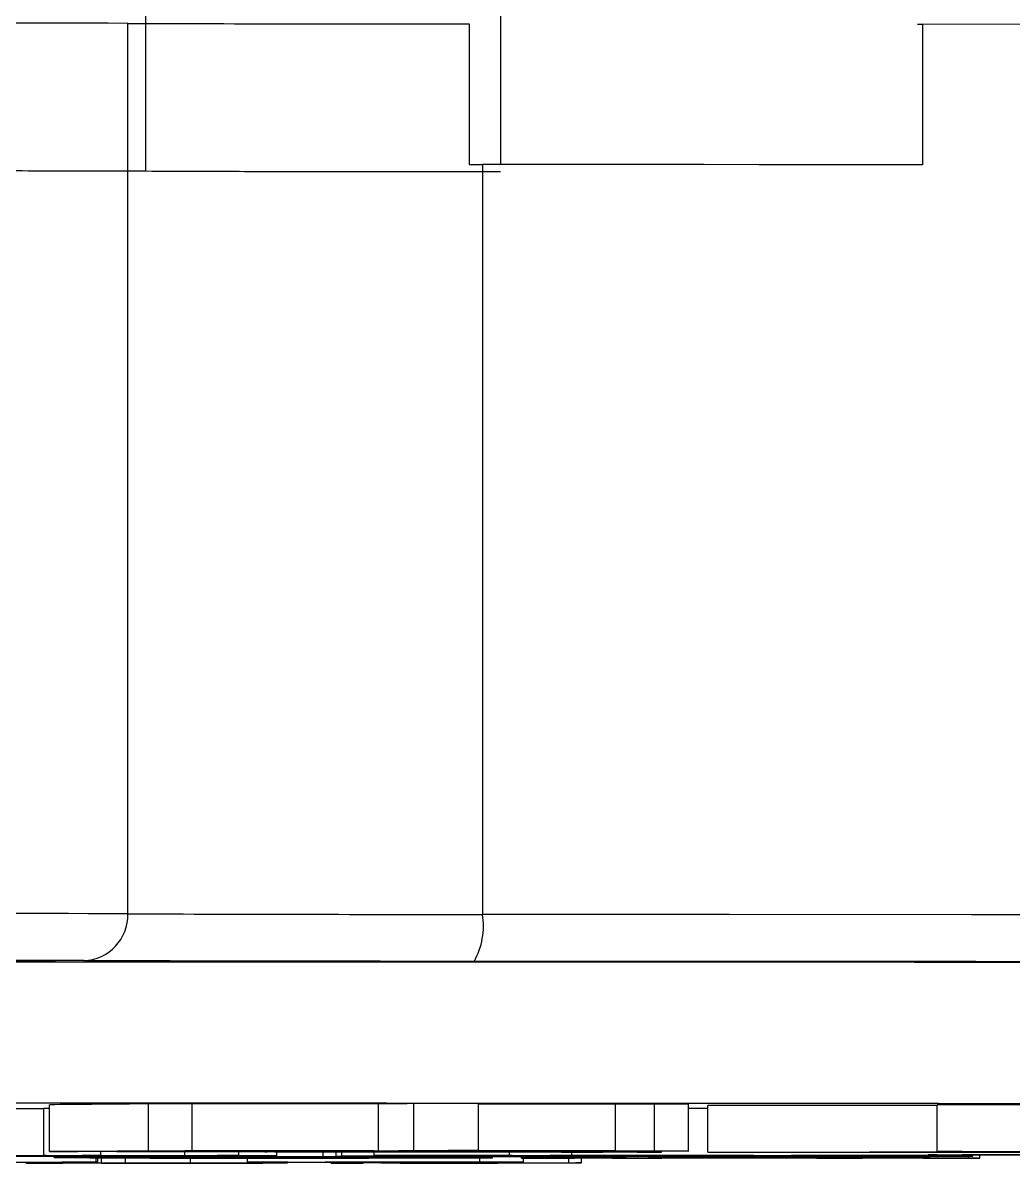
# Model space of a CAD drawing. Header units: millimetres. Extents: x 5659 to 7608, y 3628 to 5007.
# Drawn here: x 6484.27 to 6505.41, y 3766.97 to 3791.3 of the extents above; entities that cross this region are included whole.
import ezdxf

# ---------------------------------------------------------------- set-up
doc = ezdxf.new("R2010")
doc.units = ezdxf.units.MM

msp = doc.modelspace()

# ---------------------------------------------------------------- linework, layer by layer
at = {"color": 7, "linetype": 'Continuous', "lineweight": 25}
for p, q in [((6494.469, 3822.703), (6494.469, 3788.275)), ((6486.9, 3788.131), (6486.9, 3821.965)), ((6486.514, 3772.288), (6486.514, 3791.288)), ((6493.8, 3791.275), (6493.8, 3788.275)), ((6503.369, 3791.269), (6503.473, 3791.27)), ((6503.473, 3791.27), (6503.473, 3788.27)), ((6494.087, 3788.275), (6494.087, 3772.275)), ((6484.723, 3768.126), (6483.163, 3768.126)), ((6484.848, 3768.133), (6484.723, 3768.133)), ((6484.723, 3767.133), (6484.723, 3768.133)), ((6484.848, 3767.214), (6484.848, 3768.214)), ((6487.889, 3768.232), (6486.949, 3768.234)), ((6486.949, 3768.234), (6486.949, 3767.234)), ((6491.868, 3768.23), (6487.889, 3768.232)), ((6487.889, 3767.232), (6487.889, 3768.232)), ((6491.868, 3767.23), (6491.868, 3768.23)), ((6493.999, 3768.235), (6492.62, 3768.238)), ((6492.62, 3767.238), (6492.62, 3768.238)), ((6493.999, 3767.235), (6493.999, 3768.235)), ((6496.925, 3768.228), (6493.999, 3768.229)), ((6497.752, 3768.229), (6496.925, 3768.228)), ((6496.925, 3767.228), (6496.925, 3768.228)), ((6498.481, 3768.226), (6497.752, 3768.229)), ((6497.752, 3767.229), (6497.752, 3768.229)), ((6498.481, 3767.226), (6498.481, 3768.226)), ((6498.894, 3768.13), (6498.481, 3768.13)), ((6498.894, 3767.199), (6498.894, 3768.199)), ((6507.853, 3768.208), (6503.784, 3768.215)), ((6503.784, 3767.215), (6503.784, 3768.215)), ((6481.083, 3767.122), (6488.075, 3767.122)), ((6482.759, 3767.126), (6484.781, 3767.126)), ((6487.729, 3767.125), (6482.874, 3767.125)), ((6484.377, 3767.121), (6482.99, 3767.121)), ((6484.434, 3767.108), (6483.741, 3767.107)), ((6484.088, 3767.118), (6484.377, 3767.121)), ((6484.377, 3767.118), (6487.96, 3767.118)), ((6485.821, 3767.117), (6484.434, 3767.117)), ((6484.434, 3767.117), (6484.434, 3767.108)), ((6484.723, 3767.133), (6485.937, 3767.132)), ((6485.968, 3767.215), (6484.848, 3767.214)), ((6484.946, 3767.086), (6484.946, 3767.117)), ((6489.693, 3767.121), (6485.475, 3767.121)), ((6485.937, 3767.132), (6485.532, 3767.131)), ((6485.532, 3767.131), (6485.532, 3767.126)), ((6485.532, 3767.126), (6487.729, 3767.126)), ((6485.821, 3767.108), (6485.821, 3767.117)), ((6486.515, 3767.109), (6485.821, 3767.108)), ((6485.839, 3766.986), (6485.839, 3767.108)), ((6485.876, 3766.985), (6485.876, 3767.108)), ((6485.937, 3767.132), (6485.937, 3767.215)), ((6485.951, 3766.968), (6485.951, 3767.108)), ((6486.186, 3767.217), (6485.968, 3767.215)), ((6490.231, 3767.215), (6486.186, 3767.217)), ((6486.972, 3767.224), (6486.279, 3767.218)), ((6486.279, 3767.218), (6490.324, 3767.216)), ((6486.463, 3766.968), (6486.463, 3767.107)), ((6488.017, 3767.117), (6486.515, 3767.117)), ((6486.515, 3767.117), (6486.515, 3767.109)), ((6486.515, 3767.107), (6486.515, 3767.109)), ((6486.515, 3767.107), (6486.515, 3767.107)), ((6486.949, 3767.234), (6487.889, 3767.232)), ((6491.017, 3767.222), (6486.972, 3767.224)), ((6487.73, 3767.231), (6487.064, 3767.225)), ((6487.064, 3767.225), (6491.11, 3767.223)), ((6487.729, 3767.131), (6487.729, 3767.216)), ((6487.729, 3767.126), (6487.729, 3767.131)), ((6487.729, 3767.131), (6488.884, 3767.13)), ((6487.729, 3767.124), (6487.729, 3767.125)), ((6488.48, 3767.124), (6487.729, 3767.124)), ((6491.775, 3767.229), (6487.73, 3767.231)), ((6487.854, 3766.968), (6487.854, 3767.105)), ((6487.889, 3767.232), (6491.868, 3767.23)), ((6487.96, 3767.118), (6487.96, 3767.121)), ((6487.96, 3767.118), (6488.364, 3767.119)), ((6488.017, 3767.108), (6488.017, 3767.117)), ((6488.075, 3767.122), (6488.769, 3767.124)), ((6488.075, 3767.122), (6488.075, 3767.124)), ((6488.364, 3767.119), (6488.364, 3767.121)), ((6488.364, 3767.119), (6489.173, 3767.118)), ((6488.884, 3767.13), (6488.422, 3767.129)), ((6488.422, 3767.129), (6488.424, 3767.128)), ((6488.48, 3767.124), (6488.48, 3767.129)), ((6488.769, 3767.124), (6488.769, 3767.13)), ((6488.769, 3767.124), (6489.693, 3767.121)), ((6489.173, 3767.118), (6488.769, 3767.117)), ((6488.769, 3767.117), (6488.769, 3767.108)), ((6488.771, 3767.108), (6488.771, 3767.117)), ((6488.884, 3767.13), (6488.884, 3767.215)), ((6489.068, 3766.987), (6489.068, 3767.117)), ((6489.173, 3767.118), (6489.173, 3767.121)), ((6489.434, 3767.215), (6489.434, 3767.207)), ((6489.489, 3767.208), (6490.231, 3767.215)), ((6489.489, 3767.208), (6489.489, 3767.215)), ((6489.572, 3767.101), (6489.572, 3767.121)), ((6489.623, 3767.072), (6489.623, 3767.121)), ((6489.693, 3767.121), (6489.693, 3767.215)), ((6490.202, 3767.083), (6490.202, 3767.084)), ((6490.202, 3767.084), (6494.295, 3767.084)), ((6490.687, 3767.083), (6490.202, 3767.083)), ((6490.324, 3767.216), (6491.017, 3767.222)), ((6490.324, 3767.222), (6490.324, 3767.216)), ((6491.174, 3767.214), (6490.478, 3767.208)), ((6495.856, 3767.202), (6490.596, 3767.204)), ((6490.687, 3767.101), (6490.687, 3767.204)), ((6490.965, 3767.111), (6490.965, 3767.204)), ((6491.023, 3767.11), (6490.965, 3767.111)), ((6491.08, 3767.119), (6491.08, 3767.204)), ((6491.601, 3767.118), (6491.08, 3767.119)), ((6491.08, 3767.119), (6494.721, 3767.119)), ((6491.11, 3767.223), (6491.775, 3767.229)), ((6491.11, 3767.229), (6491.11, 3767.223)), ((6491.118, 3767.206), (6491.118, 3767.214)), ((6491.118, 3767.206), (6495.772, 3767.204)), ((6495.356, 3767.212), (6491.174, 3767.214)), ((6491.96, 3767.222), (6491.267, 3767.215)), ((6491.267, 3767.215), (6495.448, 3767.213)), ((6491.484, 3767.1), (6491.484, 3767.118)), ((6491.658, 3767.075), (6491.658, 3767.081)), ((6492.236, 3767.106), (6491.716, 3767.107)), ((6491.716, 3767.107), (6497.148, 3767.107)), ((6491.774, 3767.13), (6491.774, 3767.204)), ((6492.236, 3767.129), (6491.774, 3767.13)), ((6491.774, 3767.13), (6494.721, 3767.13)), ((6496.142, 3767.22), (6491.96, 3767.222)), ((6492.718, 3767.229), (6492.052, 3767.222)), ((6492.052, 3767.222), (6496.234, 3767.22)), ((6492.872, 3767.129), (6492.236, 3767.129)), ((6492.362, 3767.101), (6493, 3767.093)), ((6493, 3767.093), (6492.515, 3767.093)), ((6492.62, 3767.238), (6493.999, 3767.235)), ((6496.899, 3767.227), (6492.718, 3767.229)), ((6493.35, 3767.235), (6492.81, 3767.23)), ((6492.81, 3767.23), (6496.925, 3767.228)), ((6494.721, 3767.129), (6492.872, 3767.129)), ((6495.126, 3767.118), (6492.988, 3767.118)), ((6493, 3767.118), (6493, 3767.093)), ((6493, 3767.081), (6493, 3767.073)), ((6493.999, 3767.235), (6493.35, 3767.235)), ((6503.621, 3767.106), (6493.623, 3767.106)), ((6494.295, 3767.083), (6493.89, 3767.083)), ((6494.025, 3766.989), (6494.025, 3767.083)), ((6494.086, 3767.112), (6497.148, 3767.112)), ((6494.548, 3767.111), (6494.086, 3767.112)), ((6494.295, 3767.084), (6494.295, 3767.106)), ((6494.295, 3767.084), (6494.295, 3767.083)), ((6495.184, 3767.111), (6494.548, 3767.111)), ((6494.663, 3767.133), (6494.663, 3767.202)), ((6494.663, 3767.133), (6495.993, 3767.132)), ((6494.721, 3767.119), (6494.721, 3767.129)), ((6494.918, 3767.072), (6494.918, 3767.106)), ((6494.918, 3767.071), (6494.918, 3767.072)), ((6494.918, 3767.072), (6495.161, 3767.072)), ((6497.912, 3767.071), (6494.918, 3767.071)), ((6494.957, 3766.986), (6494.957, 3767.071)), ((6495.161, 3767.072), (6495.161, 3767.106)), ((6495.171, 3767.21), (6495.356, 3767.212)), ((6495.171, 3767.21), (6495.171, 3767.212)), ((6496.291, 3767.211), (6495.171, 3767.21)), ((6497.148, 3767.111), (6495.184, 3767.111)), ((6495.448, 3767.213), (6496.142, 3767.22)), ((6495.448, 3767.22), (6495.448, 3767.213)), ((6495.993, 3767.132), (6495.53, 3767.131)), ((6495.53, 3767.131), (6495.53, 3767.13)), ((6495.53, 3767.13), (6499.865, 3767.13)), ((6499.865, 3767.129), (6495.53, 3767.129)), ((6495.53, 3767.129), (6495.53, 3767.126)), ((6495.53, 3767.126), (6499.865, 3767.126)), ((6499.865, 3767.125), (6495.53, 3767.125)), ((6495.53, 3767.125), (6495.53, 3767.122)), ((6495.53, 3767.122), (6499.865, 3767.122)), ((6499.865, 3767.122), (6495.53, 3767.122)), ((6495.53, 3767.122), (6495.53, 3767.119)), ((6495.53, 3767.119), (6499.865, 3767.119)), ((6495.772, 3767.204), (6495.772, 3767.211)), ((6495.924, 3766.975), (6495.924, 3767.071)), ((6495.993, 3767.132), (6495.993, 3767.211)), ((6496.051, 3767.074), (6496.051, 3767.106)), ((6496.051, 3767.074), (6499.203, 3767.101)), ((6499.287, 3767.118), (6496.166, 3767.118)), ((6496.199, 3766.975), (6496.199, 3767.071)), ((6496.234, 3767.22), (6496.899, 3767.227)), ((6496.234, 3767.227), (6496.234, 3767.22)), ((6496.925, 3767.228), (6497.752, 3767.229)), ((6497.669, 3767.082), (6496.941, 3767.076)), ((6497.091, 3767.118), (6498.42, 3767.116)), ((6497.091, 3767.118), (6497.091, 3767.118)), ((6497.148, 3767.107), (6497.148, 3767.111)), ((6497.338, 3767.21), (6497.675, 3767.21)), ((6501.304, 3767.082), (6497.669, 3767.082)), ((6497.669, 3767.072), (6497.669, 3767.082)), ((6497.669, 3767.072), (6497.912, 3767.072)), ((6497.752, 3767.229), (6498.481, 3767.226)), ((6498.481, 3767.226), (6497.765, 3767.225)), ((6499.527, 3767.098), (6497.831, 3767.083)), ((6497.831, 3767.083), (6501.223, 3767.083)), ((6498.42, 3767.116), (6497.9, 3767.115)), ((6497.9, 3767.115), (6497.9, 3767.112)), ((6497.9, 3767.112), (6499.46, 3767.112)), ((6501.194, 3767.111), (6497.9, 3767.111)), ((6497.9, 3767.111), (6497.9, 3767.107)), ((6497.9, 3767.107), (6501.541, 3767.107)), ((6497.906, 3767.203), (6497.906, 3767.226)), ((6497.912, 3767.072), (6497.912, 3767.082)), ((6497.912, 3767.072), (6497.912, 3767.071)), ((6498.42, 3767.116), (6498.42, 3767.118)), ((6498.942, 3767.198), (6498.894, 3767.199)), ((6499.203, 3767.101), (6499.203, 3767.106)), ((6499.203, 3767.101), (6500.414, 3767.101)), ((6499.46, 3767.112), (6499.46, 3767.122)), ((6499.46, 3767.112), (6500.154, 3767.114)), ((6499.608, 3767.098), (6499.527, 3767.098)), ((6501.223, 3767.083), (6499.608, 3767.098)), ((6504.372, 3767.118), (6499.634, 3767.118)), ((6499.807, 3767.134), (6501.136, 3767.132)), ((6499.865, 3767.126), (6499.865, 3767.129)), ((6499.865, 3767.122), (6499.865, 3767.125)), ((6499.865, 3767.119), (6499.865, 3767.122)), ((6500.154, 3767.114), (6501.194, 3767.111)), ((6500.414, 3767.101), (6500.414, 3767.106)), ((6500.414, 3767.101), (6503.485, 3767.074)), ((6501.136, 3767.132), (6500.674, 3767.132)), ((6500.674, 3767.132), (6500.674, 3767.13)), ((6500.674, 3767.13), (6502.003, 3767.13)), ((6503.852, 3767.129), (6500.674, 3767.129)), ((6500.674, 3767.129), (6500.674, 3767.119)), ((6500.674, 3767.119), (6502.061, 3767.119)), ((6501.22, 3767.072), (6501.22, 3767.082)), ((6501.22, 3767.071), (6501.22, 3767.072)), ((6501.22, 3767.072), (6501.544, 3767.072)), ((6504.699, 3767.071), (6501.22, 3767.071)), ((6502.11, 3767.075), (6501.304, 3767.082)), ((6501.541, 3767.107), (6501.541, 3767.118)), ((6501.541, 3767.107), (6502.407, 3767.109)), ((6501.544, 3767.072), (6501.544, 3767.08)), ((6502.003, 3767.13), (6502.754, 3767.131)), ((6502.061, 3767.119), (6502.061, 3767.129)), ((6502.061, 3767.119), (6503.043, 3767.121)), ((6502.407, 3767.109), (6503.621, 3767.106)), ((6502.754, 3767.131), (6503.852, 3767.129)), ((6503.043, 3767.121), (6503.043, 3767.129)), ((6503.043, 3767.121), (6504.372, 3767.118)), ((6503.485, 3767.074), (6503.485, 3767.106)), ((6503.928, 3767.213), (6503.784, 3767.215)), ((6503.784, 3767.215), (6507.853, 3767.208)), ((6503.852, 3767.129), (6503.852, 3767.141)), ((6504.372, 3767.118), (6504.372, 3767.139)), ((6504.456, 3767.072), (6504.456, 3767.139)), ((6504.456, 3767.072), (6504.699, 3767.072)), ((6504.546, 3767.113), (6504.546, 3767.139)), ((6504.546, 3767.113), (6504.546, 3767.113)), ((6504.699, 3767.072), (6504.699, 3767.138)), ((6504.699, 3767.072), (6504.699, 3767.071)), ((6507.609, 3767.208), (6505.405, 3767.211)), ((6483.418, 3766.985), (6485.839, 3766.986)), ((6485.126, 3766.968), (6484.275, 3766.984)), ((6484.35, 3766.967), (6484.35, 3766.983)), ((6484.387, 3766.967), (6484.35, 3766.967)), ((6484.35, 3766.967), (6484.71, 3766.967)), ((6489.694, 3766.968), (6484.387, 3766.967)), ((6484.71, 3766.967), (6484.71, 3766.976)), ((6485.099, 3766.984), (6485.951, 3766.968)), ((6485.876, 3766.985), (6485.515, 3766.985)), ((6485.839, 3766.986), (6485.876, 3766.985)), ((6486.463, 3766.968), (6487.854, 3766.968)), ((6489.068, 3766.987), (6494.025, 3766.989)), ((6489.135, 3766.986), (6489.068, 3766.987)), ((6489.388, 3766.986), (6489.135, 3766.986)), ((6489.655, 3766.972), (6489.925, 3766.972)), ((6489.925, 3766.972), (6489.694, 3766.968)), ((6491.522, 3766.97), (6489.933, 3766.986)), ((6490.742, 3766.986), (6491.432, 3766.979)), ((6490.852, 3766.969), (6490.852, 3766.977)), ((6490.919, 3766.968), (6490.852, 3766.969)), ((6490.852, 3766.969), (6491.154, 3766.969)), ((6496.076, 3766.971), (6490.919, 3766.968)), ((6492.524, 3766.988), (6491.108, 3766.987)), ((6491.154, 3766.969), (6491.154, 3766.974)), ((6491.432, 3766.979), (6491.432, 3766.987)), ((6491.432, 3766.979), (6492.898, 3766.98)), ((6492.963, 3766.979), (6491.497, 3766.979)), ((6491.497, 3766.979), (6492.331, 3766.97)), ((6492.331, 3766.97), (6492.331, 3766.979)), ((6492.875, 3766.97), (6492.875, 3766.979)), ((6492.875, 3766.97), (6494.188, 3766.97)), ((6493.635, 3766.983), (6493.57, 3766.983)), ((6493.57, 3766.983), (6493.872, 3766.983)), ((6493.872, 3766.983), (6494.527, 3766.977)), ((6494.025, 3766.989), (6494.957, 3766.986)), ((6494.225, 3766.977), (6494.181, 3766.977)), ((6494.188, 3766.97), (6494.188, 3766.977)), ((6494.527, 3766.977), (6494.225, 3766.977)), ((6494.957, 3766.986), (6494.728, 3766.985)), ((6495.924, 3766.975), (6496.199, 3766.975)), ((6496.199, 3766.975), (6496.076, 3766.971))]:
    msp.add_line(p, q, dxfattribs=at)
at = {"color": 7, "linetype": 'Continuous', "lineweight": 25, "flags": 128}
for points in [[(6556.601, 3791.154), (6555.809, 3791.16), (6553.94, 3791.171), (6551.726, 3791.181), (6549.178, 3791.192), (6546.308, 3791.202), (6543.129, 3791.211), (6539.656, 3791.22), (6535.905, 3791.228), (6531.894, 3791.236), (6527.641, 3791.244), (6523.166, 3791.25), (6518.49, 3791.256), (6513.633, 3791.262), (6508.62, 3791.266), (6503.473, 3791.27)], [(6493.8, 3788.275), (6493.835, 3788.275), (6493.871, 3788.275), (6493.907, 3788.275), (6493.943, 3788.275), (6493.979, 3788.275), (6494.015, 3788.275), (6494.051, 3788.275), (6494.087, 3788.275)], [(6503.473, 3788.27), (6502.316, 3788.271), (6501.153, 3788.271), (6499.986, 3788.272), (6498.815, 3788.273), (6497.638, 3788.273), (6496.458, 3788.274), (6495.274, 3788.274), (6494.087, 3788.275)], [(6558.483, 3772.137), (6557.343, 3772.148), (6555.852, 3772.16), (6554.016, 3772.17), (6551.845, 3772.181), (6549.347, 3772.191), (6546.535, 3772.201), (6543.42, 3772.21), (6540.018, 3772.219), (6536.343, 3772.228), (6532.412, 3772.235), (6528.242, 3772.243), (6523.854, 3772.249), (6519.266, 3772.255), (6514.499, 3772.261), (6509.575, 3772.265), (6504.517, 3772.269), (6499.346, 3772.272), (6494.087, 3772.275)], [(6508.008, 3771.247), (6503.304, 3771.251), (6498.483, 3771.254), (6493.568, 3771.257), (6488.585, 3771.258), (6483.558, 3771.259), (6478.512, 3771.259), (6473.473, 3771.259), (6468.464, 3771.258), (6463.513, 3771.255), (6458.642, 3771.253)], [(6483.451, 3771.291), (6484.277, 3771.289), (6484.797, 3771.286), (6484.974, 3771.283)], [(6484.974, 3771.283), (6484.797, 3771.28), (6484.277, 3771.277), (6483.451, 3771.275)], [(6503.597, 3767.144), (6503.783, 3767.147), (6504.321, 3767.149), (6505.16, 3767.151), (6506.217, 3767.152), (6507.389, 3767.152), (6508.561, 3767.152), (6509.618, 3767.151), (6510.457, 3767.149), (6510.996, 3767.147), (6511.181, 3767.144), (6510.996, 3767.142), (6510.457, 3767.139), (6509.618, 3767.138), (6508.561, 3767.136), (6507.389, 3767.136), (6506.217, 3767.136), (6505.16, 3767.138), (6504.321, 3767.139), (6503.783, 3767.142), (6503.597, 3767.144)], [(6504.418, 3767.144), (6504.597, 3767.146), (6505.113, 3767.148), (6505.903, 3767.15), (6506.873, 3767.15), (6507.905, 3767.15), (6508.875, 3767.15), (6509.665, 3767.148), (6510.181, 3767.146), (6510.36, 3767.144), (6510.181, 3767.142), (6509.665, 3767.14), (6508.875, 3767.139), (6507.905, 3767.138), (6506.873, 3767.138), (6505.903, 3767.139), (6505.113, 3767.14), (6504.597, 3767.142), (6504.418, 3767.144)]]:
    msp.add_lwpolyline(points, dxfattribs=at)
at = {"color": 7, "linetype": 'Continuous', "lineweight": 25}
for centre, radius, start, end in [((6479.774, 1798.985), 1992.314, 89.806162, 90.193839), ((6493.494, 5606.171), 1814.896, 269.779653, 270.009649), ((6479.774, 1779.985), 1992.314, 89.806162, 90.193839), ((6485.544, 3772.258), 0.971, 272.0036, 1.8174), ((6493.647, 5647.36), 1875.085, 269.782038, 270.013422), ((6492.544, 3772.033), 1.561, 330.8519, 8.9032)]:
    msp.add_arc(centre, radius, start, end, dxfattribs=at)
for points in [[(6486.9, 3788.131), (6486.575, 3788.132), (6485.925, 3788.135), (6484.213, 3788.138), (6482.145, 3788.141), (6479.852, 3788.141), (6477.559, 3788.141), (6475.49, 3788.138), (6473.779, 3788.135), (6473.129, 3788.132), (6472.804, 3788.131)], [(6494.469, 3788.117), (6493.63, 3788.117), (6491.952, 3788.118), (6489.77, 3788.121), (6487.97, 3788.126), (6487.257, 3788.129), (6486.9, 3788.131)]]:
    msp.add_open_spline(points, degree=3, dxfattribs=at)
for points, knots in [([(6485.578, 3771.288), (6485.314, 3771.289), (6484.773, 3771.291), (6483.355, 3771.294), (6481.638, 3771.296), (6479.774, 3771.296), (6477.91, 3771.296), (6476.194, 3771.294), (6474.775, 3771.291), (6474.234, 3771.289), (6473.97, 3771.288)], [0, 0, 0, 0, 0.122089, 0.25, 0.377911, 0.5, 0.622089, 0.75, 0.877911, 1, 1, 1, 1]), ([(6493.908, 3771.273), (6493.005, 3771.273), (6491.168, 3771.274), (6488.754, 3771.278), (6486.764, 3771.282), (6485.969, 3771.286), (6485.578, 3771.288)], [0, 0, 0, 0, 0.245796, 0.5, 0.754204, 1, 1, 1, 1]), ([(6557.5, 3771.137), (6556.973, 3771.142), (6555.911, 3771.153), (6553.372, 3771.169), (6550.103, 3771.184), (6546.04, 3771.199), (6541.229, 3771.213), (6535.736, 3771.226), (6529.642, 3771.238), (6523.039, 3771.248), (6516.06, 3771.257), (6508.818, 3771.264), (6501.441, 3771.269), (6496.404, 3771.272), (6493.908, 3771.273)], [0, 0, 0, 0, 0.0799588, 0.1613715, 0.2441424, 0.3288926, 0.4142166, 0.5, 0.5857784, 0.6711024, 0.7558576, 0.8386237, 0.9200388, 1, 1, 1, 1]), ([(6411.329, 3768.109), (6411.376, 3768.113), (6411.483, 3768.121), (6412.353, 3768.134), (6413.834, 3768.147), (6416.009, 3768.161), (6418.839, 3768.174), (6422.353, 3768.187), (6426.507, 3768.199), (6431.251, 3768.21), (6436.512, 3768.221), (6442.204, 3768.229), (6448.227, 3768.237), (6454.45, 3768.243), (6460.815, 3768.248), (6467.168, 3768.251), (6473.507, 3768.253), (6479.774, 3768.253), (6486.041, 3768.253), (6492.38, 3768.251), (6498.733, 3768.248), (6505.098, 3768.243), (6511.321, 3768.237), (6517.344, 3768.229), (6523.036, 3768.221), (6528.297, 3768.21), (6533.041, 3768.199), (6537.195, 3768.187), (6540.709, 3768.174), (6543.539, 3768.161), (6545.715, 3768.147), (6547.196, 3768.134), (6548.067, 3768.121), (6548.174, 3768.113), (6548.222, 3768.109)], [0, 0, 0, 0, 0.023828, 0.053273, 0.084485, 0.115699, 0.147957, 0.180726, 0.213842, 0.247136, 0.28043, 0.313546, 0.346314, 0.378573, 0.409785, 0.440999, 0.470442, 0.499888, 0.529332, 0.558778, 0.58999, 0.621203, 0.653462, 0.68623, 0.719347, 0.752641, 0.785934, 0.819051, 0.851819, 0.884078, 0.915289, 0.946503, 0.975948, 1, 1, 1, 1]), ([(6486.949, 3768.234), (6486.817, 3768.232), (6486.442, 3768.228), (6485.753, 3768.222), (6485.15, 3768.217), (6484.848, 3768.214)], [0, 0, 0, 0, 0.212583, 0.606196, 1, 1, 1, 1]), ([(6492.62, 3768.238), (6492.557, 3768.237), (6492.432, 3768.236), (6492.183, 3768.233), (6491.989, 3768.231), (6491.868, 3768.23)], [0, 0, 0, 0, 0.272745, 0.545491, 1, 1, 1, 1]), ([(6503.784, 3768.201), (6502.898, 3768.2), (6501.304, 3768.199), (6499.635, 3768.199), (6498.894, 3768.199)], [0, 0, 0, 0, 0.55606, 1, 1, 1, 1]), ([(6485.475, 3767.121), (6485.352, 3767.121), (6485.106, 3767.121), (6484.732, 3767.119), (6484.516, 3767.119), (6484.377, 3767.118)], [0, 0, 0, 0, 0.2597624, 0.5194021, 1, 1, 1, 1]), ([(6484.78, 3767.127), (6484.779, 3767.127), (6484.778, 3767.128), (6484.77, 3767.13), (6484.741, 3767.132), (6484.723, 3767.133)], [0, 0, 0, 0, 0.167053, 0.501629, 1, 1, 1, 1]), ([(6484.848, 3767.214), (6485.013, 3767.216), (6485.483, 3767.219), (6486.205, 3767.226), (6486.701, 3767.231), (6486.949, 3767.234)], [0, 0, 0, 0, 0.212581, 0.606192, 1, 1, 1, 1]), ([(6484.946, 3767.086), (6484.974, 3767.087), (6485.047, 3767.091), (6485.801, 3767.095), (6486.952, 3767.099), (6488.03, 3767.101), (6488.952, 3767.101), (6489.469, 3767.101), (6489.572, 3767.101)], [0, 0, 0, 0, 0.211208, 0.543916, 0.70607, 0.836311, 0.967456, 1, 1, 1, 1]), ([(6489.617, 3767.071), (6489.03, 3767.071), (6488.038, 3767.071), (6486.864, 3767.073), (6485.829, 3767.076), (6485.094, 3767.08), (6484.991, 3767.084), (6484.946, 3767.086)], [0, 0, 0, 0, 0.187422, 0.316972, 0.445984, 0.752119, 1, 1, 1, 1]), ([(6489.521, 3767.1), (6489.283, 3767.1), (6488.81, 3767.1), (6488.06, 3767.099), (6487.254, 3767.097), (6486.617, 3767.093), (6486.33, 3767.09), (6486.302, 3767.087), (6486.288, 3767.086)], [0, 0, 0, 0, 0.087728, 0.173959, 0.328461, 0.554861, 0.777023, 1, 1, 1, 1]), ([(6486.288, 3767.086), (6486.317, 3767.084), (6486.376, 3767.081), (6486.831, 3767.078), (6487.366, 3767.075), (6488.063, 3767.073), (6488.821, 3767.072), (6489.368, 3767.072), (6489.623, 3767.072)], [0, 0, 0, 0, 0.254742, 0.50973, 0.682774, 0.792634, 0.903219, 1, 1, 1, 1]), ([(6486.515, 3767.107), (6486.681, 3767.107), (6487.011, 3767.107), (6487.397, 3767.107), (6487.67, 3767.107), (6487.811, 3767.107), (6487.914, 3767.107), (6487.975, 3767.108), (6488.011, 3767.108), (6488.015, 3767.108), (6488.017, 3767.108)], [0, 0, 0, 0, 0.291265, 0.577908, 0.673859, 0.770575, 0.821169, 0.872133, 0.929983, 1, 1, 1, 1]), ([(6487.786, 3767.105), (6487.752, 3767.105), (6487.686, 3767.106), (6487.388, 3767.106), (6486.991, 3767.107), (6486.669, 3767.107), (6486.515, 3767.107)], [0, 0, 0, 0, 0.215567, 0.407136, 0.716043, 1, 1, 1, 1]), ([(6488.769, 3767.108), (6488.766, 3767.108), (6488.761, 3767.107), (6488.58, 3767.106), (6488.262, 3767.105), (6487.964, 3767.105), (6487.786, 3767.105)], [0, 0, 0, 0, 0.273904, 0.481798, 0.689877, 1, 1, 1, 1]), ([(6488.432, 3767.127), (6488.436, 3767.126), (6488.444, 3767.126), (6488.468, 3767.125), (6488.48, 3767.124)], [0, 0, 0, 0, 0.499804, 1, 1, 1, 1]), ([(6490.596, 3767.204), (6490.401, 3767.204), (6490.077, 3767.205), (6489.698, 3767.205), (6489.489, 3767.206), (6489.408, 3767.207), (6489.459, 3767.207), (6489.489, 3767.208)], [0, 0, 0, 0, 0.2631806, 0.4361155, 0.6100885, 0.7625762, 1, 1, 1, 1]), ([(6492.515, 3767.093), (6492.307, 3767.094), (6492.004, 3767.096), (6491.23, 3767.099), (6490.438, 3767.1), (6489.822, 3767.1), (6489.521, 3767.1)], [0, 0, 0, 0, 0.421189, 0.615596, 0.812628, 1, 1, 1, 1]), ([(6489.572, 3767.101), (6489.71, 3767.101), (6489.971, 3767.101), (6490.343, 3767.101), (6490.572, 3767.101), (6490.687, 3767.101)], [0, 0, 0, 0, 0.356459, 0.676253, 1, 1, 1, 1]), ([(6491.793, 3767.072), (6491.513, 3767.072), (6490.94, 3767.071), (6490.145, 3767.071), (6489.704, 3767.071), (6489.617, 3767.071)], [0, 0, 0, 0, 0.432658, 0.887677, 1, 1, 1, 1]), ([(6489.623, 3767.072), (6489.963, 3767.072), (6490.475, 3767.072), (6491.093, 3767.073), (6491.452, 3767.074), (6491.606, 3767.075), (6491.644, 3767.075), (6491.658, 3767.075)], [0, 0, 0, 0, 0.362877, 0.547963, 0.734409, 0.906428, 1, 1, 1, 1]), ([(6490.478, 3767.208), (6490.451, 3767.207), (6490.422, 3767.207), (6490.464, 3767.207), (6490.467, 3767.207)], [0, 0, 0, 0, 0.9326989, 1, 1, 1, 1]), ([(6490.52, 3767.207), (6490.558, 3767.206), (6490.647, 3767.206), (6490.866, 3767.206), (6491.036, 3767.206), (6491.118, 3767.206)], [0, 0, 0, 0, 0.2728768, 0.6483328, 1, 1, 1, 1]), ([(6490.687, 3767.101), (6490.752, 3767.101), (6490.883, 3767.1), (6491.142, 3767.1), (6491.348, 3767.1), (6491.484, 3767.1)], [0, 0, 0, 0, 0.251708, 0.503436, 1, 1, 1, 1]), ([(6491.658, 3767.081), (6491.651, 3767.081), (6491.641, 3767.082), (6491.505, 3767.083), (6491.305, 3767.083), (6491.019, 3767.083), (6490.803, 3767.083), (6490.687, 3767.083)], [0, 0, 0, 0, 0.257856, 0.422334, 0.5883, 0.779578, 1, 1, 1, 1]), ([(6490.965, 3767.111), (6491.561, 3767.111), (6492.592, 3767.112), (6494.056, 3767.115), (6494.731, 3767.117), (6495.126, 3767.118)], [0, 0, 0, 0, 0.36202, 0.626364, 1, 1, 1, 1]), ([(6496.166, 3767.118), (6495.765, 3767.117), (6494.756, 3767.114), (6492.87, 3767.111), (6491.469, 3767.11), (6491.023, 3767.11)], [0, 0, 0, 0, 0.3105248, 0.7800713, 1, 1, 1, 1]), ([(6491.484, 3767.1), (6491.614, 3767.1), (6491.869, 3767.1), (6492.174, 3767.101), (6492.302, 3767.101), (6492.362, 3767.101)], [0, 0, 0, 0, 0.356531, 0.696322, 1, 1, 1, 1]), ([(6492.988, 3767.118), (6492.821, 3767.118), (6492.504, 3767.118), (6492.04, 3767.118), (6491.747, 3767.118), (6491.601, 3767.118)], [0, 0, 0, 0, 0.35686, 0.67714, 1, 1, 1, 1]), ([(6492.437, 3767.073), (6492.366, 3767.073), (6492.202, 3767.073), (6491.97, 3767.073), (6491.846, 3767.073), (6491.793, 3767.072)], [0, 0, 0, 0, 0.301306, 0.696717, 1, 1, 1, 1]), ([(6491.868, 3767.23), (6491.942, 3767.231), (6492.09, 3767.232), (6492.343, 3767.235), (6492.514, 3767.236), (6492.62, 3767.238)], [0, 0, 0, 0, 0.272744, 0.545492, 1, 1, 1, 1]), ([(6493.623, 3767.106), (6493.456, 3767.106), (6493.14, 3767.106), (6492.675, 3767.106), (6492.383, 3767.106), (6492.236, 3767.106)], [0, 0, 0, 0, 0.35686, 0.67714, 1, 1, 1, 1]), ([(6493, 3767.073), (6492.956, 3767.073), (6492.869, 3767.073), (6492.706, 3767.073), (6492.557, 3767.073), (6492.457, 3767.073), (6492.437, 3767.073)], [0, 0, 0, 0, 0.252541, 0.505388, 0.89895, 1, 1, 1, 1]), ([(6493.89, 3767.083), (6493.757, 3767.083), (6493.533, 3767.083), (6493.266, 3767.083), (6493.096, 3767.082), (6493.01, 3767.082), (6493.003, 3767.081), (6493, 3767.081)], [0, 0, 0, 0, 0.277602, 0.465557, 0.653489, 0.849158, 1, 1, 1, 1]), ([(6494.721, 3767.13), (6494.72, 3767.13), (6494.717, 3767.131), (6494.702, 3767.132), (6494.678, 3767.133), (6494.663, 3767.133)], [0, 0, 0, 0, 0.279578, 0.559168, 1, 1, 1, 1]), ([(6495.161, 3767.072), (6495.284, 3767.072), (6495.494, 3767.072), (6495.75, 3767.073), (6495.935, 3767.073), (6496.01, 3767.074), (6496.042, 3767.074), (6496.051, 3767.074)], [0, 0, 0, 0, 0.268165, 0.456817, 0.645375, 0.906381, 1, 1, 1, 1]), ([(6495.772, 3767.204), (6495.862, 3767.203), (6496.026, 3767.203), (6496.254, 3767.204), (6496.433, 3767.204), (6496.693, 3767.205), (6496.908, 3767.207), (6497.171, 3767.209), (6497.338, 3767.21)], [0, 0, 0, 0, 0.07162, 0.1296989, 0.1878581, 0.251244, 0.5231342, 1, 1, 1, 1]), ([(6497.906, 3767.203), (6497.742, 3767.203), (6497.464, 3767.202), (6496.877, 3767.201), (6496.347, 3767.201), (6495.998, 3767.202), (6495.856, 3767.202)], [0, 0, 0, 0, 0.312528, 0.530177, 0.809183, 1, 1, 1, 1]), ([(6497.765, 3767.225), (6497.616, 3767.224), (6497.32, 3767.221), (6496.81, 3767.216), (6496.484, 3767.213), (6496.291, 3767.211)], [0, 0, 0, 0, 0.289148, 0.578294, 1, 1, 1, 1]), ([(6496.941, 3767.076), (6496.93, 3767.075), (6496.909, 3767.075), (6496.876, 3767.075), (6496.866, 3767.074), (6496.86, 3767.074)], [0, 0, 0, 0, 0.25022, 0.500508, 1, 1, 1, 1]), ([(6496.86, 3767.074), (6496.869, 3767.074), (6496.883, 3767.073), (6496.961, 3767.073), (6497.058, 3767.073), (6497.212, 3767.072), (6497.423, 3767.072), (6497.583, 3767.072), (6497.669, 3767.072)], [0, 0, 0, 0, 0.284135, 0.450473, 0.560568, 0.671794, 0.825494, 1, 1, 1, 1]), ([(6497.148, 3767.112), (6497.147, 3767.113), (6497.143, 3767.114), (6497.127, 3767.116), (6497.103, 3767.117), (6497.091, 3767.118)], [0, 0, 0, 0, 0.3931299, 0.6965162, 1, 1, 1, 1]), ([(6497.675, 3767.21), (6497.605, 3767.209), (6497.472, 3767.208), (6497.335, 3767.206), (6497.441, 3767.204), (6497.698, 3767.203), (6497.876, 3767.203), (6497.906, 3767.203)], [0, 0, 0, 0, 0.288401, 0.554678, 0.756949, 0.959056, 1, 1, 1, 1]), ([(6498.894, 3767.199), (6499.563, 3767.199), (6500.815, 3767.199), (6502.631, 3767.2), (6504.674, 3767.201), (6506.331, 3767.204), (6507.281, 3767.207), (6507.609, 3767.208)], [0, 0, 0, 0, 0.198997, 0.37265, 0.545625, 0.843257, 1, 1, 1, 1]), ([(6508.456, 3767.206), (6508.033, 3767.205), (6506.967, 3767.202), (6504.744, 3767.199), (6501.803, 3767.198), (6499.894, 3767.198), (6498.942, 3767.198)], [0, 0, 0, 0, 0.185716, 0.467958, 0.734859, 1, 1, 1, 1]), ([(6503.506, 3767.111), (6502.895, 3767.112), (6501.669, 3767.113), (6500.163, 3767.115), (6499.544, 3767.117), (6499.287, 3767.118)], [0, 0, 0, 0, 0.367157, 0.736287, 1, 1, 1, 1]), ([(6499.634, 3767.118), (6500.122, 3767.117), (6501.235, 3767.115), (6503.073, 3767.114), (6504.236, 3767.113), (6504.546, 3767.113)], [0, 0, 0, 0, 0.364385, 0.830851, 1, 1, 1, 1]), ([(6499.865, 3767.13), (6499.864, 3767.13), (6499.862, 3767.131), (6499.848, 3767.132), (6499.823, 3767.133), (6499.807, 3767.134)], [0, 0, 0, 0, 0.270825, 0.541657, 1, 1, 1, 1]), ([(6501.544, 3767.072), (6501.63, 3767.072), (6501.771, 3767.072), (6501.939, 3767.072), (6502.047, 3767.072), (6502.12, 3767.073), (6502.171, 3767.073), (6502.183, 3767.073), (6502.191, 3767.073)], [0, 0, 0, 0, 0.2571295, 0.4181259, 0.5154186, 0.6135569, 0.7719613, 1, 1, 1, 1]), ([(6502.191, 3767.073), (6502.19, 3767.073), (6502.187, 3767.074), (6502.172, 3767.074), (6502.135, 3767.074), (6502.11, 3767.075)], [0, 0, 0, 0, 0.25103, 0.502225, 1, 1, 1, 1]), ([(6503.485, 3767.074), (6503.527, 3767.074), (6503.611, 3767.073), (6503.797, 3767.073), (6504.058, 3767.072), (6504.284, 3767.072), (6504.419, 3767.072), (6504.456, 3767.072)], [0, 0, 0, 0, 0.2538701, 0.5095964, 0.7152017, 0.9203422, 1, 1, 1, 1]), ([(6504.546, 3767.113), (6504.421, 3767.113), (6504.169, 3767.112), (6503.854, 3767.112), (6503.629, 3767.112), (6503.536, 3767.111), (6503.511, 3767.111), (6503.506, 3767.111)], [0, 0, 0, 0, 0.282135, 0.566109, 0.757606, 0.950164, 1, 1, 1, 1]), ([(6505.405, 3767.211), (6505.268, 3767.211), (6504.994, 3767.212), (6504.505, 3767.212), (6504.139, 3767.213), (6503.928, 3767.213)], [0, 0, 0, 0, 0.296385, 0.592978, 1, 1, 1, 1]), ([(6484.71, 3766.967), (6484.799, 3766.967), (6484.923, 3766.967), (6485.057, 3766.968), (6485.114, 3766.968), (6485.137, 3766.968), (6485.13, 3766.968), (6485.126, 3766.968)], [0, 0, 0, 0, 0.36734, 0.515297, 0.663697, 0.845087, 1, 1, 1, 1]), ([(6485.515, 3766.985), (6485.442, 3766.985), (6485.329, 3766.985), (6485.2, 3766.985), (6485.125, 3766.985), (6485.091, 3766.985), (6485.097, 3766.984), (6485.099, 3766.984)], [0, 0, 0, 0, 0.311431, 0.483158, 0.654996, 0.813001, 1, 1, 1, 1]), ([(6485.951, 3766.968), (6485.961, 3766.968), (6485.977, 3766.968), (6486.054, 3766.968), (6486.164, 3766.968), (6486.306, 3766.968), (6486.412, 3766.968), (6486.463, 3766.968)], [0, 0, 0, 0, 0.226887, 0.389122, 0.551824, 0.783972, 1, 1, 1, 1]), ([(6487.854, 3766.968), (6488.101, 3766.968), (6488.578, 3766.968), (6489.126, 3766.969), (6489.495, 3766.971), (6489.596, 3766.972), (6489.655, 3766.972)], [0, 0, 0, 0, 0.254501, 0.491089, 0.704746, 1, 1, 1, 1]), ([(6489.933, 3766.986), (6489.917, 3766.986), (6489.892, 3766.986), (6489.811, 3766.986), (6489.713, 3766.986), (6489.566, 3766.986), (6489.457, 3766.986), (6489.388, 3766.986)], [0, 0, 0, 0, 0.243865, 0.391737, 0.541046, 0.710969, 1, 1, 1, 1]), ([(6491.108, 3766.987), (6491.03, 3766.987), (6490.912, 3766.987), (6490.792, 3766.987), (6490.735, 3766.986), (6490.723, 3766.986), (6490.736, 3766.986), (6490.742, 3766.986)], [0, 0, 0, 0, 0.339866, 0.516986, 0.694619, 0.862206, 1, 1, 1, 1]), ([(6491.154, 3766.969), (6491.244, 3766.969), (6491.37, 3766.969), (6491.491, 3766.969), (6491.539, 3766.97), (6491.543, 3766.97), (6491.527, 3766.97), (6491.522, 3766.97)], [0, 0, 0, 0, 0.37884, 0.527566, 0.676229, 0.889817, 1, 1, 1, 1]), ([(6492.331, 3766.97), (6492.351, 3766.97), (6492.381, 3766.97), (6492.481, 3766.97), (6492.6, 3766.97), (6492.736, 3766.97), (6492.832, 3766.97), (6492.875, 3766.97)], [0, 0, 0, 0, 0.271137, 0.427796, 0.584166, 0.818016, 1, 1, 1, 1]), ([(6494.728, 3766.985), (6494.538, 3766.986), (6494.158, 3766.987), (6493.519, 3766.988), (6492.932, 3766.988), (6492.634, 3766.988), (6492.524, 3766.988)], [0, 0, 0, 0, 0.324948, 0.652823, 0.870839, 1, 1, 1, 1]), ([(6492.898, 3766.98), (6493.028, 3766.98), (6493.24, 3766.98), (6493.495, 3766.981), (6493.576, 3766.981), (6493.616, 3766.981)], [0, 0, 0, 0, 0.445329, 0.721777, 1, 1, 1, 1]), ([(6494.181, 3766.977), (6494.127, 3766.978), (6494.048, 3766.978), (6493.805, 3766.979), (6493.565, 3766.979), (6493.27, 3766.979), (6493.075, 3766.979), (6492.963, 3766.979)], [0, 0, 0, 0, 0.333895, 0.499037, 0.66578, 0.808284, 1, 1, 1, 1]), ([(6493.669, 3766.981), (6493.67, 3766.981), (6493.705, 3766.982), (6493.671, 3766.982), (6493.64, 3766.982), (6493.635, 3766.983)], [0, 0, 0, 0, 0.02619, 0.843378, 1, 1, 1, 1]), ([(6494.188, 3766.97), (6494.479, 3766.971), (6494.979, 3766.971), (6495.495, 3766.972), (6495.806, 3766.974), (6495.881, 3766.975), (6495.924, 3766.975)], [0, 0, 0, 0, 0.295552, 0.509146, 0.721996, 1, 1, 1, 1])]:
    msp.add_open_spline(points, degree=3, knots=knots, dxfattribs=at)

doc.saveas('drawing.dxf')
